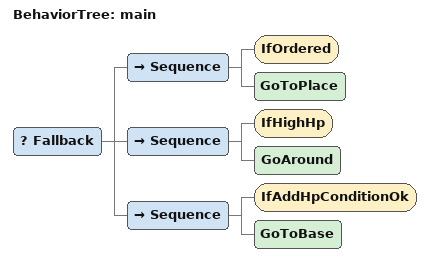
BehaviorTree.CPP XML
<?xml version="1.0" encoding="UTF-8"?>
<root BTCPP_format="4"
      main_tree_to_execute="main">
  <BehaviorTree ID="main">
    <Fallback>
      <Sequence>
        <IfOrdered/>
        <GoToPlace/>
      </Sequence>
      <Sequence>
        <IfHighHp/>
        <GoAround/>
      </Sequence>
      <Sequence>
        <IfAddHpConditionOk/>
        <GoToBase/>
      </Sequence>
    </Fallback>
  </BehaviorTree>

</root>
